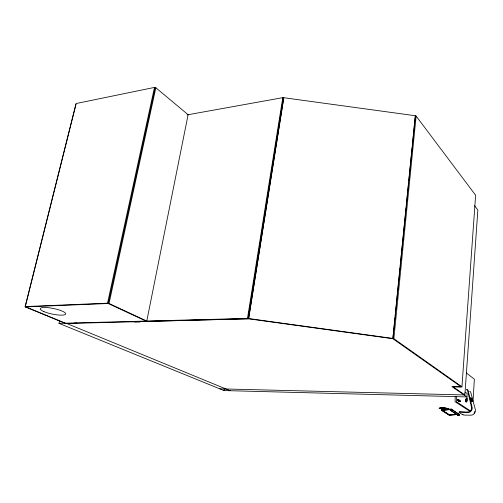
<?xml version="1.0" encoding="UTF-8"?>
<svg xmlns="http://www.w3.org/2000/svg" width="503" height="503" viewBox="0 0 503 503"><rect width="100%" height="100%" fill="white"/><g stroke="black" fill="none" stroke-linecap="round" stroke-linejoin="round"><path stroke-width="0.75" d="M283.78 97.714L248.595 318.814L392.868 338.708L415.39 115.747L283.78 97.714L248.595 318.814L66.83 323.511M457.981 400.306L458.038 399.501L457.535 399.401C456.787 400.375 458.61 400.375 457.479 400.206M458.038 399.501L457.787 399.86A3.565 3.37 -60.3 0 1 457.743 400.187L458.019 399.74M473.021 401.067L474.367 379.205L466.287 372.893M466.118 400.08L466.08 398.659L465.929 400.074M466.187 401.3L465.652 400.539L465.627 401.287L466.187 401.3L465.621 400.922M466.363 400.25C466.243 397.332 466.709 400.256 466.055 400.162M59.668 320.486L58.996 323.347L224.03 390.567L466.929 396.911L467.161 393.547L465.086 392.101M466.929 396.911L451.92 386.6L461.93 386.801L475.631 195.252L416.144 116.092L415.226 116.237L415.39 115.747M464.332 395.125L464.426 393.774M219.798 388.838L464.879 394.956L477.85 210.028L474.511 205.702M457.849 400.218L458.019 399.545M458.396 400.482C458.227 398.483 458.761 400.929 457.875 400.463M458.617 399.766L458.686 400.652L458.132 400.64M459.39 401.155L459.698 400.665L459.503 401.231L458.799 400.929L458.881 399.942L458.95 400.828L458.396 400.809M458.969 401.042C458.579 399.866 459.635 399.979 459.044 401.042M459.094 401.023L459.138 400.457C459.861 400.344 459.302 401.469 458.799 400.929M459.245 400.526L459.208 401.098L459.396 400.463M459.333 400.583L459.503 401.231M459.78 401.413C460.572 400.055 459.34 402.526 459.44 400.658L459.698 400.665M460.088 401.614L459.918 400.973C460.937 401.91 458.95 401.105 460.088 400.922M455.196 396.458L455.089 401.708L470.726 411.869M456.498 396.792L456.416 401.746L470.707 411.07M458 399.728L457.963 400.124A4.005 3.785 -60.3 0 0 458.013 399.816M464.879 394.956L453.077 386.826L461.364 386.996L392.868 338.708L394.987 317.632M395.144 316.066L395.459 312.948M395.616 311.388L396.477 302.8M396.634 301.24L397.496 292.652M397.653 291.092L400.011 267.671M400.168 266.112L406.047 207.563M406.204 206.004L407.537 192.737M407.694 191.171L408.562 182.589M408.719 181.023L412.089 147.461M412.246 145.895L415.151 117.017M461.93 386.801L393.862 338.695L416.144 116.092M458.258 399.615L458.327 399.621A5.967 1.157 5.8 0 1 458.453 399.678A3.207 3.031 -60 0 1 458.371 400.004L458.076 400.388A2.961 2.798 -60.1 0 0 458.132 400.212A3.546 3.345 -60.1 0 0 458.202 399.923L458.208 399.891A3.691 3.49 -60.1 0 0 458.246 399.684L458.327 399.621M282.78 97.657L283.271 98.167L248.054 318.745L247.476 318.424L282.78 97.657L187.041 114.904M224.03 390.567L224.413 388.241M25.15 306.572L107.529 303.177L154.49 87.409L76.047 103.549L25.15 306.572L65.981 323.46L76.223 323.586L74.664 322.939M108.246 303.51L155.1 87.912L154.49 87.409M76.028 104.152L25.207 306.905L109.038 303.472L155.848 87.761L155.1 87.912M458.874 400.929L459.138 400.181M459.484 401.281L459.786 400.721L459.792 401.482M459.975 401.539L460.176 400.979M458.749 399.854L458.334 400.564L458.617 399.772L458.686 400.652M458.881 399.942L458.73 400.822L458.893 400.004M458.202 399.923L458.453 399.678L457.799 399.577M457.956 400.143L458.453 399.678M457.818 400.25L458.208 399.91M445.928 408.675C453.278 409.492 439.779 406.374 439.088 408.31L440.961 408.732M451.964 414.698L449.148 414.824L441.691 409.989L451.034 409.128A0.742 0.698 -61.2 0 1 451.763 409.794A0.742 0.698 -61.2 0 1 451.078 410.586A0.742 0.698 -61.2 0 1 450.348 409.914L450.078 409.48L441.93 410.36L449.349 415.138L457.485 414.459M441.936 410.303L449.921 409.549M443.684 409.719L444.853 409.631M442.03 410.278L441.703 410.247L449.229 415.113L457.673 414.503M445.098 409.599L446.268 409.517M442.055 409.851L443.105 410.071M446.538 409.48L447.708 409.392M447.953 409.36L449.129 409.272M456.441 414.258L455.29 414.227M443.451 408.461L444.948 408.511M450.763 414.717L449.506 414.805M454.919 414.459L458.61 414.164A0.723 0.685 -62.1 0 1 459.314 414.698A0.723 0.685 -62.1 0 1 458.893 415.528A0.723 0.685 -62.1 0 1 458.044 415.283M449.003 409.379L449.795 409.813M442.565 409.92L443.105 410.178M449.94 409.656L449.386 409.379M444.973 408.606L443.954 408.581M440.647 408.26L439.484 408.398L442.2 409.002L448.091 409.008L446.067 408.449L440.961 408.254M58.996 323.347L247.476 318.424M248.054 318.745L139.218 321.562L140.067 321.951L134.999 322.083L133.502 321.398M392.868 338.708L393.862 338.695M467.765 412.108L460.767 411.705A1.993 0.358 5.8 0 0 459.226 412.026M449.852 409.543L449.38 409.266L450.135 409.19M444.061 411.284L444.652 411.58M458.264 400.728L458.95 400.828M459.893 400.797L459.528 400.715L459.585 401.287M465.659 400.904L466.212 400.922M441.835 408.97L442.2 409.002M440.483 408.656L439.415 408.298L441.76 407.7A18.913 17.787 -70.3 0 1 444.847 407.839L448.481 408.92L446.337 408.757A18.831 17.731 -70.5 0 0 445.828 408.694M248.57 318.531L393.019 338.444M471.531 401.903L471.795 400.746L470.626 397.741M449.361 415.145L441.923 410.291M66.66 323.442L230.198 390.724M25.207 306.905L64.856 323.196M76.047 322.901L76.884 323.253M131.987 321.442L132.792 321.807M107.529 303.177L146.008 321.071M109.038 303.472L146.782 321.052L188.109 114.709L155.848 87.761M442.024 409.882L442.401 410.127M448.575 414.12L448.94 414.353M442.024 409.995L442.401 410.241M443.086 410.681L443.464 410.92M445.419 412.183L446.645 412.982M448.582 414.227L448.946 414.459M446.501 409.511L446.878 409.756M447.921 409.392L448.55 409.807M447.745 409.404L448.116 409.649M447.745 409.517L448.116 409.763M449.166 409.285L449.795 409.706M450.757 410.442L458.346 415.453M450.719 410.517L458.308 415.522M451.392 409.197L458.962 414.227M451.354 409.266L458.925 414.302M471.104 401.375L471.33 401.708M457.931 414.711L457.937 414.931A0.723 0.685 -62.1 0 0 457.969 415.113M471.676 408.04L467.627 390.68A1.289 1.232 -11.6 0 0 466.577 389.856M466.451 398.15A2.207 0.723 89.8 0 1 466.501 401.268A2.207 0.723 89.8 0 1 465.482 401.4M471.688 408.04A4.175 4.024 -8.8 0 1 467.765 412.089M466.652 389.379A1.805 1.723 -11.6 0 1 468.192 390.756L472.135 407.355A4.584 4.42 -8.8 0 1 471.739 410.002A4.741 4.571 -8.8 0 1 467.086 412.605L460.478 412.19A2.031 0.365 5.8 0 0 459.189 412.529L462.578 414.654A2.012 0.358 5.8 0 0 465.156 415.126L471.078 415.164A4.684 4.169 -81.7 0 0 475.071 412.19A4.527 4.03 -81.7 0 0 475.31 409.461L470.833 392.636A1.779 1.584 -78.1 0 0 469.645 391.365M474.826 411.423A4.118 3.672 -81.7 0 1 474.643 412.014M474.392 412.573A4.118 3.672 -81.7 0 1 474.059 413.089M463.049 414.327A1.974 0.352 5.8 0 1 462.729 414.214M450.87 409.417A0.66 0.622 -61.2 0 1 451.763 409.631A0.66 0.622 -61.2 0 1 451.436 410.542A0.66 0.622 -61.2 0 1 450.6 410.171M458.17 414.258A0.648 0.616 -62 0 1 459.088 414.573A0.648 0.616 -62 0 1 458.516 415.421A0.648 0.616 -62 0 1 457.893 414.667M458.453 414.277A0.648 0.61 -62.1 0 1 459.208 414.61A0.648 0.61 -62.1 0 1 458.918 415.434A0.648 0.61 -62.1 0 1 458.107 415.239M465.891 400.457L465.923 401.413A2.15 0.786 -76.8 0 0 466.633 401.891C469.092 399.476 466.74 394.748 465.891 400.457M443.916 408.436C447.463 409.203 441.54 408.549 443.916 408.436M472.374 401.614C469.173 400.369 471.022 393.711 472.374 401.614M451.241 410.467A0.66 0.622 -61.2 0 0 451.487 409.36A0.66 0.622 -61.2 0 0 450.443 409.738A0.66 0.622 -61.2 0 0 451.241 410.467M43.912 311.596A13.009 2.855 11.6 0 0 65.283 314.494A13.009 2.855 11.6 0 0 49.74 307.874A13.009 2.855 11.6 0 0 43.912 311.596"/></g></svg>
